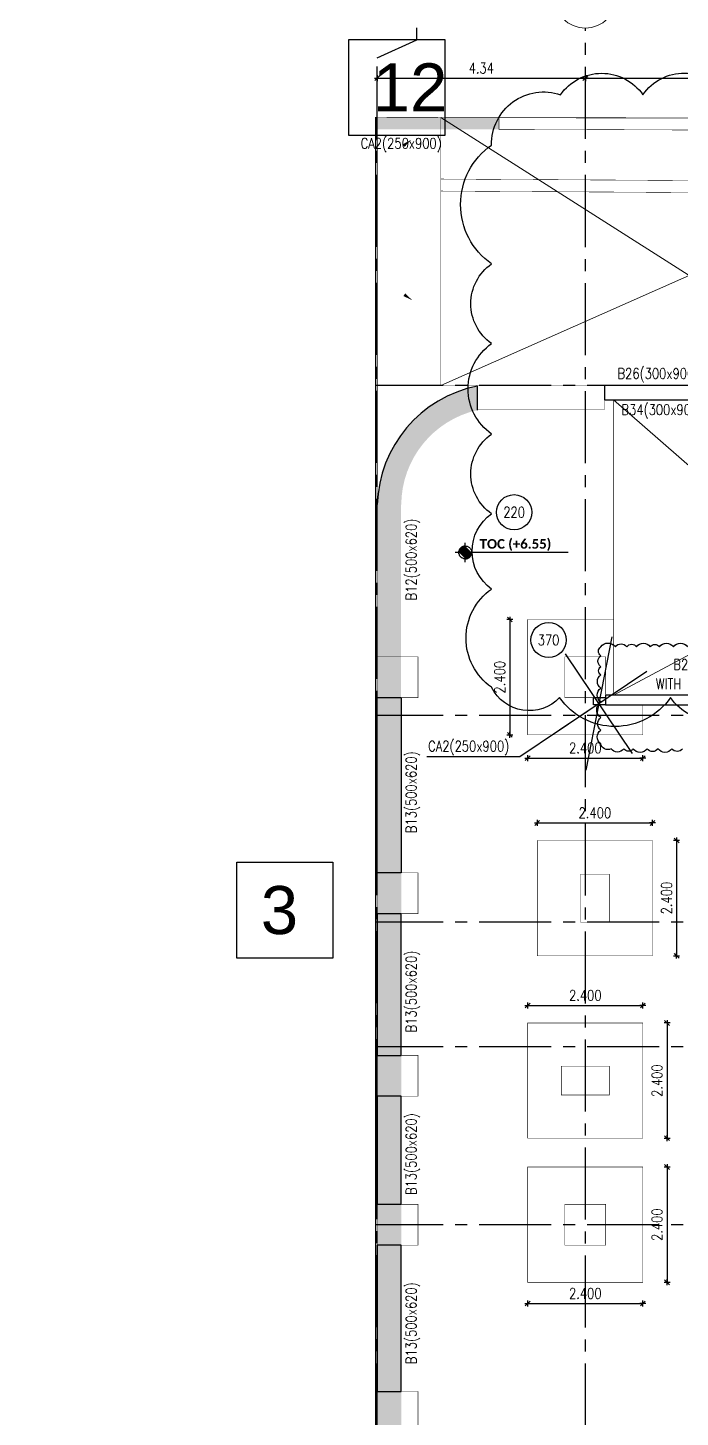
# Model space of a CAD drawing. Header units: inches. Extents: x 16 to 269, y 163 to 682.
# Drawn here: x 90.27 to 103.86, y 582.18 to 611.12 of the extents above; entities that cross this region are included whole.
import ezdxf
from ezdxf.enums import TextEntityAlignment as Align

# ---------------------------------------------------------------- set-up
doc = ezdxf.new("R2010")
doc.units = ezdxf.units.IN
doc.header["$MEASUREMENT"] = 0
for name, pattern in [('CENTER2', [1.125, 0.75, -0.125, 0.125, -0.125]), ('Centre', [0.03175, 0.00635, -0.0047625, 0.015875, -0.0047625]), ('ECG_Line-Ptrn-Sold', [9144001, 9144000, -1])]:
    doc.linetypes.add(name, pattern=pattern)
doc.layers.get('Defpoints').update_dxf_attribs({"lineweight": 5})
for name, color, linetype in [('A-ANNO-DIMS', 7, 'Continuous'), ('CDEC-AXES', 8, 'Continuous'), ('CDEC-COLUMNS', 4, 'Continuous'), ('CDEC-FRAMING-PLAN', 7, 'Continuous'), ('CDEC-GRID-CIRCLE', 7, 'Continuous'), ('CDEC-GRID-TEXT', 70, 'Continuous'), ('CDEC-SLAB-EDGES', 7, 'Continuous'), ('CDEC-TEXT-25-SCALE', 70, 'Continuous')]:
    doc.layers.add(name, color=color, linetype=linetype)
for name, color, linetype, lineweight in [('A-FLOR', 250, 'Continuous', 13), ('G-ANNO-DIMS', 111, 'Continuous', 13), ('Grid', 8, 'Centre', 5)]:
    doc.layers.add(name, color=color, linetype=linetype, lineweight=lineweight)
doc.styles.add('Calibri_B_1', font='calibrib.ttf', dxfattribs={"height": 2})
doc.styles.add('CDEC-22-100', font='romans.shx', dxfattribs={"width": 0.8, "height": 0.22})
doc.styles.add('CDEC-30-1000', font='romans.shx', dxfattribs={"width": 0.8, "height": 3000})
doc.styles.get("Standard").update_dxf_attribs({"font": 'arial.ttf'})
doc.dimstyles.new('CDEC-100', dxfattribs={"dimtxt": 0.22, "dimasz": 0.2, "dimexe": 0.1, "dimexo": 0.3, "dimgap": 0.1, "dimtad": 1, "dimdec": 0, "dimzin": 0, "dimdsep": 46, "dimtxsty": 'CDEC-22-100', "dimblk1": 'TICK', "dimblk2": 'TICK', "dimsah": 1, "dimcen": 0, "dimdle": 6.25, "dimclrd": 8, "dimclre": 8, "dimclrt": 70, "dimadec": 3, "dimazin": 0, "dimtfac": 1, "dimtdec": 0, "dimtix": 1, "dimtmove": 1, "dimatfit": 3, "dimldrblk": 'TICK', "dimfxl": 1, "dimtolj": 1, "dimtzin": 0, "dimarcsym": 0})

# ---------------------------------------------------------------- blocks, each defined once
blk = doc.blocks.new('TICK')
at = {"color": 8}
for p, q in [((0, -6.25), (0, 6.25)), ((6, 0), (-6.25, 0))]:
    blk.add_line(p, q, dxfattribs=at)
at = {"color": 7}
blk.add_line((-5, -5), (5, 5), dxfattribs=at)
blk = doc.blocks.new('*D97')
at = {"layer": 'A-ANNO-DIMS', "color": 8, "lineweight": -2, "transparency": 16777216}
blk.add_line((97.55709299756366, 610.0661841302806), (101.8725004667186, 610.0661841302806), dxfattribs=at)
at = {"layer": 'Defpoints', "color": 0, "transparency": 16777216}
for p in [(97.54709299756365, 610.2783161534037), (101.8825004667186, 610.2783161534037), (101.8825004667186, 610.0661841302806)]:
    blk.add_point(p, dxfattribs=at)
at = {"layer": 'A-ANNO-DIMS', "color": 8, "lineweight": -2, "transparency": 16777216, "xscale": 0.01, "yscale": 0.01, "zscale": 0.01, "rotation": 180}
blk.add_blockref('TICK', (97.54709299756365, 610.0661841302806), dxfattribs=at)
at = {"layer": 'A-ANNO-DIMS', "color": 8, "lineweight": -2, "transparency": 16777216, "xscale": 0.01, "yscale": 0.01, "zscale": 0.01}
blk.add_blockref('TICK', (101.8825004667186, 610.0661841302806), dxfattribs=at)
at = {"layer": 'A-ANNO-DIMS', "color": 70, "transparency": 16777216, "insert": (99.71479673214111, 610.2761841302806), "char_height": 0.22, "width": 3.18869685268199, "attachment_point": 5, "style": 'CDEC-22-100'}
blk.add_mtext('\\A1;4.34', dxfattribs=at)
blk = doc.blocks.new('*D98')
at = {"layer": 'A-ANNO-DIMS', "color": 8, "lineweight": -2, "transparency": 16777216}
blk.add_line((101.8925004667186, 610.0661841302806), (106.7681143864229, 610.0661841302806), dxfattribs=at)
at = {"layer": 'Defpoints', "color": 0, "transparency": 16777216}
for p in [(106.7781143864229, 610.6987498776184), (101.8825004667186, 610.2783161534037), (106.7781143864229, 610.0661841302806)]:
    blk.add_point(p, dxfattribs=at)
at = {"layer": 'A-ANNO-DIMS', "color": 8, "lineweight": -2, "transparency": 16777216, "xscale": 0.01, "yscale": 0.01, "zscale": 0.01, "rotation": 180}
blk.add_blockref('TICK', (101.8825004667186, 610.0661841302806), dxfattribs=at)
at = {"layer": 'A-ANNO-DIMS', "color": 8, "lineweight": -2, "transparency": 16777216, "xscale": 0.01, "yscale": 0.01, "zscale": 0.01}
blk.add_blockref('TICK', (106.7781143864229, 610.0661841302806), dxfattribs=at)
at = {"layer": 'A-ANNO-DIMS', "color": 70, "transparency": 16777216, "insert": (104.3303074265708, 610.2761841302806), "char_height": 0.22, "attachment_point": 5, "style": 'CDEC-22-100'}
blk.add_mtext('\\A1;4.90', dxfattribs=at)
blk = doc.blocks.new('SC-GRID-CIRCLe')
at = {"layer": 'CDEC-GRID-CIRCLE'}
blk.add_circle((9.183764859699295e-13, 5000.000000000066), 5000.000000000066, dxfattribs=at)
at = {"layer": 'CDEC-GRID-TEXT', "style": 'CDEC-30-1000', "width": 0.8}
blk.add_attdef('F', text='', height=3000, dxfattribs=at).set_placement((9.183764859699295e-13, 5000.000000000066), align=Align.MIDDLE)
blk = doc.blocks.new('*D103')
at = {"layer": 'A-ANNO-DIMS', "color": 8, "lineweight": -2, "transparency": 16777216}
blk.add_line((100.6900697635882, 595.9088570589597), (103.0700697635883, 595.9088570589597), dxfattribs=at)
at = {"layer": 'Defpoints', "color": 0, "transparency": 16777216}
for p in [(100.6800697635882, 598.7936941977998), (103.0800697635883, 596.9186941977998), (103.0800697635883, 595.9088570589597)]:
    blk.add_point(p, dxfattribs=at)
at = {"layer": 'A-ANNO-DIMS', "color": 8, "lineweight": -2, "transparency": 16777216, "xscale": 0.01, "yscale": 0.01, "zscale": 0.01, "rotation": 180}
blk.add_blockref('TICK', (100.6800697635882, 595.9088570589597), dxfattribs=at)
at = {"layer": 'A-ANNO-DIMS', "color": 8, "lineweight": -2, "transparency": 16777216, "xscale": 0.01, "yscale": 0.01, "zscale": 0.01}
blk.add_blockref('TICK', (103.0800697635883, 595.9088570589597), dxfattribs=at)
at = {"layer": 'A-ANNO-DIMS', "color": 70, "transparency": 16777216, "insert": (101.8800697635882, 596.1188570589597), "char_height": 0.22, "attachment_point": 5, "style": 'CDEC-22-100'}
blk.add_mtext('\\A1;2.400', dxfattribs=at)
blk = doc.blocks.new('*D104')
at = {"layer": 'A-ANNO-DIMS', "color": 8, "lineweight": -2, "transparency": 16777216}
blk.add_line((100.3088345054286, 598.7836941978001), (100.3088345054286, 596.4036941978), dxfattribs=at)
at = {"layer": 'Defpoints', "color": 0, "transparency": 16777216}
for p in [(102.4714892629862, 598.7936941978), (100.3088345054286, 596.3936941978), (103.0800697635883, 596.3936941978)]:
    blk.add_point(p, dxfattribs=at)
at = {"layer": 'A-ANNO-DIMS', "color": 8, "lineweight": -2, "transparency": 16777216, "xscale": 0.01, "yscale": 0.01, "zscale": 0.01}
for p, rotation in [((100.3088345054286, 598.7936941978), 90), ((100.3088345054286, 596.3936941978), 270)]:
    blk.add_blockref('TICK', p, dxfattribs=dict(at, rotation=rotation))
at = {"layer": 'A-ANNO-DIMS', "color": 70, "transparency": 16777216, "insert": (100.0988345054287, 597.5936941977999), "char_height": 0.22, "attachment_point": 5, "rotation": 90, "style": 'CDEC-22-100'}
blk.add_mtext('\\A1;2.400', dxfattribs=at)
blk = doc.blocks.new('*D105')
at = {"layer": 'A-ANNO-DIMS', "color": 8, "lineweight": -2, "transparency": 16777216}
blk.add_line((100.890273498166, 594.5585339822737), (103.2702734981658, 594.5585339822737), dxfattribs=at)
at = {"layer": 'Defpoints', "color": 0, "transparency": 16777216}
for p in [(103.2802734981659, 594.5585339822737), (100.880273498166, 594.1936941978001), (103.2802734981659, 594.1936941978001)]:
    blk.add_point(p, dxfattribs=at)
at = {"layer": 'A-ANNO-DIMS', "color": 8, "lineweight": -2, "transparency": 16777216, "xscale": 0.01, "yscale": 0.01, "zscale": 0.01, "rotation": 180}
blk.add_blockref('TICK', (100.880273498166, 594.5585339822737), dxfattribs=at)
at = {"layer": 'A-ANNO-DIMS', "color": 8, "lineweight": -2, "transparency": 16777216, "xscale": 0.01, "yscale": 0.01, "zscale": 0.01}
blk.add_blockref('TICK', (103.2802734981659, 594.5585339822737), dxfattribs=at)
at = {"layer": 'A-ANNO-DIMS', "color": 70, "transparency": 16777216, "insert": (102.0802734981659, 594.7685339822738), "char_height": 0.22, "attachment_point": 5, "style": 'CDEC-22-100'}
blk.add_mtext('\\A1;2.400', dxfattribs=at)
blk = doc.blocks.new('*D106')
at = {"layer": 'A-ANNO-DIMS', "color": 8, "lineweight": -2, "transparency": 16777216}
blk.add_line((103.7840410206087, 594.1836941978004), (103.7840410206087, 591.8036941978003), dxfattribs=at)
at = {"layer": 'Defpoints', "color": 0, "transparency": 16777216}
for p in [(103.2802734981659, 594.1936941978004), (103.2802734981659, 591.7936941978003), (103.7840410206087, 591.7936941978003)]:
    blk.add_point(p, dxfattribs=at)
at = {"layer": 'A-ANNO-DIMS', "color": 8, "lineweight": -2, "transparency": 16777216, "xscale": 0.01, "yscale": 0.01, "zscale": 0.01}
for p, rotation in [((103.7840410206087, 594.1936941978004), 90), ((103.7840410206087, 591.7936941978003), 270)]:
    blk.add_blockref('TICK', p, dxfattribs=dict(at, rotation=rotation))
at = {"layer": 'A-ANNO-DIMS', "color": 70, "transparency": 16777216, "insert": (103.5740410206089, 592.9936941978002), "char_height": 0.22, "attachment_point": 5, "rotation": 90, "style": 'CDEC-22-100'}
blk.add_mtext('\\A1;2.400', dxfattribs=at)
blk = doc.blocks.new('*D107')
at = {"layer": 'A-ANNO-DIMS', "color": 8, "lineweight": -2, "transparency": 16777216}
blk.add_line((100.6902734981657, 590.7585339822738), (103.0702734981658, 590.7585339822738), dxfattribs=at)
at = {"layer": 'Defpoints', "color": 0, "transparency": 16777216}
for p in [(103.0802734981658, 590.7585339822738), (100.6802734981657, 590.3936941978), (103.0802734981658, 590.3936941978)]:
    blk.add_point(p, dxfattribs=at)
at = {"layer": 'A-ANNO-DIMS', "color": 8, "lineweight": -2, "transparency": 16777216, "xscale": 0.01, "yscale": 0.01, "zscale": 0.01, "rotation": 180}
blk.add_blockref('TICK', (100.6802734981657, 590.7585339822738), dxfattribs=at)
at = {"layer": 'A-ANNO-DIMS', "color": 8, "lineweight": -2, "transparency": 16777216, "xscale": 0.01, "yscale": 0.01, "zscale": 0.01}
blk.add_blockref('TICK', (103.0802734981658, 590.7585339822738), dxfattribs=at)
at = {"layer": 'A-ANNO-DIMS', "color": 70, "transparency": 16777216, "insert": (101.8802734981658, 590.9685339822738), "char_height": 0.22, "attachment_point": 5, "style": 'CDEC-22-100'}
blk.add_mtext('\\A1;2.400', dxfattribs=at)
blk = doc.blocks.new('*D108')
at = {"layer": 'A-ANNO-DIMS', "color": 8, "lineweight": -2, "transparency": 16777216}
blk.add_line((103.5840410206085, 590.3836941978002), (103.5840410206085, 588.0036941978001), dxfattribs=at)
at = {"layer": 'Defpoints', "color": 0, "transparency": 16777216}
for p in [(103.0802734981659, 590.3936941978002), (103.0802734981659, 587.9936941978001), (103.5840410206085, 587.9936941978001)]:
    blk.add_point(p, dxfattribs=at)
at = {"layer": 'A-ANNO-DIMS', "color": 8, "lineweight": -2, "transparency": 16777216, "xscale": 0.01, "yscale": 0.01, "zscale": 0.01}
for p, rotation in [((103.5840410206085, 590.3936941978002), 90), ((103.5840410206085, 587.9936941978001), 270)]:
    blk.add_blockref('TICK', p, dxfattribs=dict(at, rotation=rotation))
at = {"layer": 'A-ANNO-DIMS', "color": 70, "transparency": 16777216, "insert": (103.3740410206086, 589.1936941978), "char_height": 0.22, "attachment_point": 5, "rotation": 90, "style": 'CDEC-22-100'}
blk.add_mtext('\\A1;2.400', dxfattribs=at)
blk = doc.blocks.new('*D109')
at = {"layer": 'A-ANNO-DIMS', "color": 8, "lineweight": -2, "transparency": 16777216}
blk.add_line((103.5838372860309, 587.3836941978), (103.5838372860309, 585.0036941978001), dxfattribs=at)
at = {"layer": 'Defpoints', "color": 0, "transparency": 16777216}
for p in [(103.0800697635883, 587.3936941978), (103.0800697635883, 584.9936941978001), (103.5838372860309, 584.9936941978001)]:
    blk.add_point(p, dxfattribs=at)
at = {"layer": 'A-ANNO-DIMS', "color": 8, "lineweight": -2, "transparency": 16777216, "xscale": 0.01, "yscale": 0.01, "zscale": 0.01}
for p, rotation in [((103.5838372860309, 587.3936941978), 90), ((103.5838372860309, 584.9936941978001), 270)]:
    blk.add_blockref('TICK', p, dxfattribs=dict(at, rotation=rotation))
at = {"layer": 'A-ANNO-DIMS', "color": 70, "transparency": 16777216, "insert": (103.373837286031, 586.1936941977999), "char_height": 0.22, "attachment_point": 5, "rotation": 90, "style": 'CDEC-22-100'}
blk.add_mtext('\\A1;2.400', dxfattribs=at)
blk = doc.blocks.new('*D114')
at = {"layer": 'A-ANNO-DIMS', "color": 8, "lineweight": -2, "transparency": 16777216}
blk.add_line((100.6900697635882, 584.5528852765888), (103.0700697635883, 584.5528852765888), dxfattribs=at)
at = {"layer": 'Defpoints', "color": 0, "transparency": 16777216}
for p in [(100.6800697635882, 584.9936941977999), (103.0800697635883, 584.9936941977999), (103.0800697635883, 584.5528852765888)]:
    blk.add_point(p, dxfattribs=at)
at = {"layer": 'A-ANNO-DIMS', "color": 8, "lineweight": -2, "transparency": 16777216, "xscale": 0.01, "yscale": 0.01, "zscale": 0.01, "rotation": 180}
blk.add_blockref('TICK', (100.6800697635882, 584.5528852765888), dxfattribs=at)
at = {"layer": 'A-ANNO-DIMS', "color": 8, "lineweight": -2, "transparency": 16777216, "xscale": 0.01, "yscale": 0.01, "zscale": 0.01}
blk.add_blockref('TICK', (103.0800697635883, 584.5528852765888), dxfattribs=at)
at = {"layer": 'A-ANNO-DIMS', "color": 70, "transparency": 16777216, "insert": (101.8800697635882, 584.7628852765888), "char_height": 0.22, "attachment_point": 5, "style": 'CDEC-22-100'}
blk.add_mtext('\\A1;2.400', dxfattribs=at)
blk = doc.blocks.new('Spot Elevations - ECG_G-Spot-Elev-R-1281767-MEZZANINE FLOOR FRAMING PLAN - PART 5')
at = {"layer": 'G-ANNO-DIMS', "linetype": 'ECG_Line-Ptrn-Sold', "lineweight": 25}
h = blk.add_hatch(color=256, dxfattribs=at)
h.dxf.hatch_style = 1
edge = h.paths.add_edge_path(flags=17)
edge.add_arc((5.240252676230739e-14, -0.02244322655055253), 2.000000000000052, 90.00000000000377, 180.0000000000012)
edge.add_line((-2, -0.02244322655059161), (0, -0.02244322655051345))
edge.add_line((0, -0.02244322655051345), (-7.815970093361308e-14, 1.977556773449487))
edge = h.paths.add_edge_path()
edge.add_line((-2, -0.0224432265505925), (2.000000000000105, -0.02244322655043618))
edge.add_line((-1.172395514004165e-13, 1.977556773449499), (3.996802888651379e-14, -2.022443226550604))
h = blk.add_hatch(color=256, dxfattribs=at)
h.dxf.hatch_style = 1
edge = h.paths.add_edge_path()
edge.add_arc((-5.240252676230739e-14, -0.02244322655055342), 2.000000000000052, 270.0000000000015, 359.9999999999989)
edge.add_line((2, -0.0224432265505925), (0, -0.0224432265505925))
edge.add_line((0, -0.0224432265505925), (0, -2.022443226550592))
edge = h.paths.add_edge_path()
edge.add_line((2, -0.02244322655059161), (-2.000000000000105, -0.02244322655059161))
edge.add_line((3.907985046680551e-14, -2.022443226550605), (3.819167204710538e-14, 1.977556773449498))
for p, q in [((32.1910638656924, 0), (-3.14289982153723, 3.381261310739599e-16)), ((-2, 0), (0, 0)), ((3.866745716274817e-14, -3.036210055368756), (3.91634362855322e-14, 2.99132360226757)), ((3.907985046680551e-14, -2.022443226550605), (3.819167204710538e-14, 1.977556773449499)), ((0, 0), (0, -2)), ((2, 0), (0, 0)), ((2, -0.02244322655059161), (-2.000000000000105, -0.02244322655059161)), ((-2, -0.0224432265505925), (0, -0.0224432265505925)), ((0, -0.0224432265505925), (0, -2.022443226550592)), ((2, -0.0224432265505925), (0, -0.0224432265505925))]:
    blk.add_line(p, q, dxfattribs=at)
blk.add_circle((-5.210378698727694e-14, 3.930189507173054e-14), 2.000000000000052, dxfattribs=at)
for start, end in [(89.9999999999974, 180.0000000000011), (270.0000000000015, 359.9999999999989)]:
    blk.add_arc((-5.240252676230739e-14, -0.02244322655055342), 2.000000000000052, start, end, dxfattribs=at)

msp = doc.modelspace()

# ---------------------------------------------------------------- hatches: boundary and pattern name
at = {"true_color": 0x136734}
h = msp.add_hatch(color=116, dxfattribs=at)
h.dxf.hatch_style = 1
h.paths.add_polyline_path([(100.0830640574204, 609.2475047458626), (97.55166375670393, 609.2474838402716), (97.55166375670393, 609.0046290556925), (100.0830640574204, 609.0046499612835)])
h = msp.add_hatch(color=4)
h.dxf.hatch_style = 1
edge = h.paths.add_edge_path()
edge.add_arc((100.1407471779403, 601.1105800943717), 2.59458181928518, 101.2669433022664, 178.2823701949224)
edge.add_line((97.54733114434504, 601.1883495848933), (98.04720239632871, 601.1883495848933))
edge.add_arc((100.0774661343071, 601.1739071460452), 2.030315106033948, 102.6216807009028, 179.5924288953277, ccw=False)
edge.add_line((99.63381687973293, 603.155157955182), (99.63381687973293, 603.655157955182))
h = msp.add_hatch(color=4)
h.dxf.hatch_style = 1
h.paths.add_polyline_path([(97.54688926298772, 581.8686941976077), (98.0467347234549, 581.8686941976077), (98.04476912271122, 601.1846228248442), (97.54587446569786, 601.1846228248442)])

# ---------------------------------------------------------------- linework, layer by layer
at = {"color": 6}
msp.add_line((99.63381687973293, 603.155157955182), (99.63381687973293, 603.655157955182), dxfattribs=at)
at = {"color": 14}
msp.add_lwpolyline([(105.5309456049262, 597.1686941977998, -0.52056705), (103.6556849259911, 597.1686941977998, -0.52056705), (101.3454337586581, 597.1686941977998, -0.52056705), (99.92883450542857, 597.3829227082756, -0.52056705), (99.92883450542857, 599.4301450152715, -0.52056705), (99.92883450542857, 600.9966804523474, -0.52056705), (99.92883450542857, 602.6574163553393, -0.52056705), (99.92883450542857, 604.5391876496292, -0.52056705), (99.92883450542857, 606.1995573305073, -0.52056705), (99.92883450542857, 608.6748932884325, -0.52056705), (101.36504635757, 609.7225218855235, -0.52056705), (103.0799424420452, 609.7225218855235, -0.52056705), (104.8156724956561, 609.7225218855235, -0.52056705)], format="xyb", dxfattribs=at)
at = {"color": 6}
msp.add_arc((100.1407471779403, 601.1105800943717), 2.59458181928518, 101.2669433022651, 178.2823701949197, dxfattribs=at)
at = {"layer": 'A-FLOR', "color": 251, "lineweight": 0, "ltscale": 22, "true_color": 0x636466}
for p, q in [((98.87148926298624, 609.249672175169), (107.6442983648838, 603.6686941978012)), ((98.87120297504094, 603.6688184301843), (110.8430316458249, 608.9766869961195)), ((109.5129730335157, 597.2186941977998), (102.4714892629862, 603.368694241904)), ((102.4714892629862, 597.2186941978), (112.8930215002857, 602.8186941978001))]:
    msp.add_line(p, q, dxfattribs=at)
at = {"layer": 'CDEC-AXES', "color": 251, "linetype": 'CENTER2', "ltscale": 2}
for p, q in [((101.8825004667186, 572.8007979581976), (101.8825004667188, 611.1110675949251)), ((134.9179368893172, 603.6686941978007), (97.51588470189955, 603.6686941978007)), ((134.9179368893172, 596.7936941978007), (97.51588470189955, 596.7936941978007)), ((134.9179368893172, 592.4936941978008), (97.51588470189955, 592.4936941978008)), ((134.9179368893172, 589.8936941978009), (97.51588470189932, 589.8936941978009)), ((134.9183443584723, 586.1936941978006), (97.51588470189932, 586.1936941978006))]:
    msp.add_line(p, q, dxfattribs=at)
msp.add_lwpolyline([(97.5468892629861, 572.8067028239086), (97.5468892629861, 610.493093309097), (98.37254584839644, 610.8647892074134), (98.37254584839644, 611.1150093517647)], dxfattribs=at)
at = {"layer": 'CDEC-COLUMNS', "const_width": 0.01}
for points in [[(106.7762483081845, 608.9770396773881), (101.8820109356012, 608.9962068027978), (100.0827108032159, 609.0026070097786), (100.0834173116248, 609.2495476973675), (101.8825004667186, 609.2462068027978), (106.7770957135338, 609.2270382758581)], [(97.51588470189955, 597.1686941978), (97.51588470189955, 598.0186941978)], [(97.51588470189955, 592.6686941978), (97.51588470189955, 593.5186941978)], [(97.51588470189932, 588.8686941977999), (97.51588470189955, 588.8686941977999), (97.51588470189955, 589.7186941977998)], [(97.51588470189932, 585.7686941978), (97.51588470189955, 585.7686941978), (97.51588470189955, 586.6186941977999)], [(97.51588470129519, 581.8686941977999), (97.51588470189955, 581.8686941977999), (97.51588470189955, 582.7186941978)]]:
    msp.add_lwpolyline(points, dxfattribs=at)
for points in [[(98.87164415222998, 607.9661731687804), (107.4809466895579, 607.9160159101914), (117.5687652404638, 608.1866688327407), (117.575525936172, 607.9346831126627), (110.0802574878174, 607.7358988591286), (107.4794894469267, 607.6658857602683), (98.871618488465, 607.7161912924373)], [(99.632449511081, 603.1686941978), (102.2800697635883, 603.1686941978), (102.2800697635883, 603.6686941977998), (99.632449511081, 603.6686941977998)], [(98.39588470189966, 597.1686941978), (97.5458847018993, 597.1686941978), (97.5458847018993, 598.0186941978), (98.39588470189966, 598.0186941978)], [(102.3050697635884, 597.1686941977998), (101.455069763588, 597.1686941977998), (101.455069763588, 598.0186941977997), (102.3050697635884, 598.0186941977997)], [(98.39588470189966, 592.6686941978), (97.5458847018993, 592.6686941978), (97.5458847018993, 593.5186941978), (98.39588470189966, 593.5186941978)], [(101.7802734981659, 593.4936941978001), (101.7802734981659, 592.4936941978001), (102.3802734981658, 592.4936941978001), (102.3802734981658, 593.4936941978001)], [(98.39588470189966, 588.8686941977999), (97.5458847018993, 588.8686941977999), (97.5458847018993, 589.7186941977998), (98.39588470189966, 589.7186941977998)], [(101.3802734981658, 588.8936941978), (102.3802734981658, 588.8936941978), (102.3802734981658, 589.4936941977999), (101.3802734981658, 589.4936941977999)], [(98.39588470189966, 585.7686941978), (97.5458847018993, 585.7686941978), (97.5458847018993, 586.6186941977999), (98.39588470189966, 586.6186941977999)], [(102.3050697635884, 585.7686941978), (101.455069763588, 585.7686941978), (101.455069763588, 586.6186941977999), (102.3050697635884, 586.6186941977999)], [(98.39588470189966, 581.8686941978001), (97.54688926298587, 581.8686941978001), (97.5458847018993, 582.7186941978), (98.39588470189966, 582.7186941978)]]:
    msp.add_lwpolyline(points, close=True, dxfattribs=at)
at = {"layer": 'CDEC-FRAMING-PLAN', "color": 1}
msp.add_lwpolyline([(103.9073600729053, 596.1040416057806, -0.52056705), (103.6854040399047, 596.1040416057806, -0.52056705), (103.3957172615401, 596.1040416057806, -0.52056705), (103.1702465135316, 596.1040416057806, -0.52056705), (102.8804020562016, 596.1040416057806, -0.52056705), (102.68150275711, 596.1040416057806, -0.52056705), (102.4184077733356, 596.1040416057806, -0.52056705), (102.2036754034264, 596.208695610374, -0.52056705), (102.2036754034264, 596.4937079703705, -0.52056705), (102.2036754034264, 596.7517063630623, -0.52056705), (102.2036754034264, 597.0777661183038, -0.52056705), (102.2036754034264, 597.3654285022062, -0.52056705), (102.2036754034264, 597.6403087170565, -0.52056705), (102.2036754034264, 597.8126467400675, -0.52056705), (102.2036754034264, 598.0397146234054, -0.52056705), (102.2036754034264, 598.2262256031586, -0.52056705), (102.5081483996319, 598.2262256031586, -0.52056705), (102.7444074407404, 598.2262256031586, -0.52056705), (102.9479608125271, 598.2262256031586, -0.52056705), (103.2330443823788, 598.2262256031586, -0.52056705), (103.4257433376286, 598.2262256031586, -0.52056705), (103.7149418198413, 598.2262256031586, -0.52056705), (104.0120445960084, 598.2262256031586, -0.52056705)], format="xyb", dxfattribs=at)
at = {"layer": 'CDEC-FRAMING-PLAN'}
for points in [[(98.07532028839552, 608.6891978182109), (98.25439034076618, 608.7843031674565), (98.1158447288197, 608.6362618741582)], [(98.1294693827013, 605.5847116785314), (98.2760036215571, 605.4445730758766), (98.09193979475145, 605.5296120009214)]]:
    msp.add_solid(points, dxfattribs=at)
at = {"layer": 'CDEC-SLAB-EDGES'}
for p, q in [((97.51588470189955, 607.9729001831515), (97.51588470189955, 609.253553296413)), ((97.51588470189932, 581.8686941978001), (97.51588470189955, 607.9729001831515))]:
    msp.add_line(p, q, dxfattribs=at)
at = {"layer": 'CDEC-SLAB-EDGES', "const_width": 0.01}
for points in [[(97.5468892629861, 598.0186941978), (97.54845550063425, 609.2534600456063), (101.8814817938299, 609.2410545101873), (106.7770957135338, 609.2270382758581), (110.3808620838013, 609.216720625255), (117.5981467714249, 609.1960574040411), (128.370409956229, 609.3128301181187), (128.6153700340577, 607.1281551859859), (128.7522606018302, 598.2752375328134), (128.8207529495951, 587.9393675260312), (128.835753928976, 572.9818107408403), (119.9971573651056, 573.7754925272984), (110.4083010496882, 574.8424787325762), (104.2570946224963, 575.204417246742), (101.8328981415105, 575.6673550631181), (97.42967219566304, 576.0375668283659), (97.60882260549698, 577.716962946341), (97.57060652026263, 577.7210396740027), (97.5458847018993, 581.8686941978001)], [(102.4714892629862, 598.7936941977998), (100.6800697635882, 598.7936941977998), (100.6800697635882, 596.3936941977997), (103.0800697635883, 596.3936941977997), (103.0800697635883, 597.0186941978)]]:
    msp.add_lwpolyline(points, dxfattribs=at)
at = {"layer": 'CDEC-SLAB-EDGES'}
for points in [[(97.51588470189955, 598.0186941978), (97.51969600645822, 609.0041139637144), (97.51588470189955, 609.0041139637144)], [(97.51588470189955, 593.5186941978), (97.51588470189955, 597.1686941978)], [(97.51588470189932, 589.7186941977998), (97.51588470189955, 589.7186941977998), (97.51588470189955, 592.6686941978)], [(97.51588470189932, 588.8686941977999), (97.51588470189955, 588.8686941977999), (97.51588470189955, 586.6186941977999)], [(97.51588470189932, 582.7186941978), (97.51588470189955, 582.7186941978), (97.51588470189955, 585.7686941978)]]:
    msp.add_lwpolyline(points, dxfattribs=at)
at = {"layer": 'CDEC-SLAB-EDGES', "const_width": 0.01}
for points in [[(98.87177556368539, 609.2462068027978), (110.0418057277873, 609.2176913499513), (110.8094135067711, 609.2154936745058), (111.5770108911684, 609.21329602882), (112.3446221350142, 609.2110983434543), (113.1122333788597, 609.2089006580886), (113.8798446227054, 609.206702972723), (113.8798446227054, 609.206702972723), (114.6474524016892, 609.2045052972771), (115.4150601806728, 609.2023076218316), (116.4699967445804, 609.1992873186939), (116.8725004667188, 609.198134943), (116.8725004667188, 603.6686941977998), (98.87120296228687, 603.6686941977998)], [(103.2802734981659, 594.1936941978001), (100.880273498166, 594.1936941978001), (100.880273498166, 591.7936941978), (103.2802734981659, 591.7936941978)], [(103.0802734981658, 590.3936941978), (100.6802734981657, 590.3936941978), (100.6802734981657, 587.9936941977999), (103.0802734981658, 587.9936941977999)], [(103.0800697635883, 587.3936941977997), (100.6800697635882, 587.3936941977997), (100.6800697635882, 584.9936941977999), (103.0800697635883, 584.9936941977999)]]:
    msp.add_lwpolyline(points, close=True, dxfattribs=at)
at = {"layer": 'CDEC-SLAB-EDGES'}
for points in [[(106.3506836832924, 603.6686942419042), (102.2800697635881, 603.668694241904), (102.2800697635881, 603.368694241904), (106.3506836832924, 603.368694241904)], [(97.5468892629861, 593.5186941978), (97.54588470189952, 597.1686941978), (98.04588470189952, 597.1686941978), (98.04588470189952, 593.5186941978)], [(102.3050697635882, 597.1686941977998), (102.3050697635882, 597.0186941978), (102.0550697635882, 597.0186941978), (102.0550697635882, 597.1686941977998)], [(106.3506836832924, 597.2186941978), (102.3050697635882, 597.2186941978), (102.3050697635882, 597.0186941978), (106.3506836832924, 597.0186941978)], [(97.54588470189952, 592.6686941978), (97.54588470189952, 589.7186941977998), (98.04588470189952, 589.7186941977998), (98.04588470189952, 592.6686941978)], [(97.5468892629861, 588.8686941977999), (97.5468892629861, 586.6186941977999), (98.0468892629861, 586.6186941977999), (98.0468892629861, 588.8686941977999)], [(97.5468892629861, 585.7686941978), (97.5468892629861, 582.7186941978), (98.0468892629861, 582.7186941978), (98.0468892629861, 585.7686941978)]]:
    msp.add_lwpolyline(points, close=True, dxfattribs=at)
msp.add_lwpolyline([(102.4714892629862, 603.368694241904, 0.01, 0.01, 0), (102.4714892629862, 597.2186941977998, 0.01, 0.01, 0), (116.8719988094991, 597.2186941977998, 0.01, 0.01, 0), (116.8730021239383, 602.8186941978001, 0.01, 0.01, 0), (106.3756836832923, 602.8186941978001, 0.01, 0.01, 0), (106.3506836832924, 602.8186941978001, 0.01, 0.01, 0), (106.3506836832924, 603.368694241904, 0.01, 0.01, 0), (102.4714892629862, 603.368694241904, 0.01, 0.01, 0)], format="xyseb", close=True, dxfattribs=at)
at = {"layer": 'Grid', "linetype": 'Continuous'}
msp.add_circle((101.8825004667188, 611.761067594925), 0.6500000000000001, dxfattribs=at)

# ---------------------------------------------------------------- block references
at = {"color": 170, "lineweight": 5, "xscale": 0.06666666699999996, "yscale": 0.06666666699999996, "zscale": 0.06666666699999996}
msp.add_blockref('Spot Elevations - ECG_G-Spot-Elev-R-1281767-MEZZANINE FLOOR FRAMING PLAN - PART 5', (99.3805438044588, 600.1920557703986), dxfattribs=at)
at = {"layer": 'CDEC-TEXT-25-SCALE', "xscale": 7.333333333011901e-05, "yscale": 7.333333333011901e-05, "zscale": 7.333333333011901e-05}
for p, values in [((100.3983606414961, 600.661484892559), {'F': '220'}), ((101.1155259407154, 598.0012563770044), {'F': '370'})]:
    msp.add_blockref('SC-GRID-CIRCLe', p, dxfattribs=at).add_auto_attribs(values)

# ---------------------------------------------------------------- texts
at = {"color": 0, "insert": (41.13093984538801, 614.2975300372711), "char_height": 0.9417182530733061, "attachment_point": 1}
msp.add_mtext_dynamic_manual_height_columns('\\pxi-3,l4,t4;NOTE:-^IStirrups closures {\\H0.77699x;IS }located at the bottom of the beam in Zone 1K near the columns and at the top of the beam in zone 2K at the midspan region and staggerd .\\PNOTE:-^I\\P\\pi0,l0,tz;{\\C256;Shear Reinforcement will start after 50 mm from the column face, depend on the stirrups congestion zone\\P\\pi-3,l4,t4;NOTE:-^I}', width=50.75929492305849, gutter_width=47.0859126536653, heights=[0], dxfattribs=at)
at = {"color": 116, "true_color": 0x136734, "insert": (97.45449483712474, 610.3750594956441), "char_height": 1, "attachment_point": 1, "bg_fill": 16, "box_fill_scale": 1.5, "bg_fill_color": 256, "bg_fill_transparency": 0}
msp.add_mtext_dynamic_manual_height_columns('12', width=1, gutter_width=12.5, heights=[0], dxfattribs=at)
at = {"color": 4, "insert": (95.12211945630344, 593.2453357361599), "char_height": 1, "attachment_point": 1, "bg_fill": 16, "box_fill_scale": 1.5, "bg_fill_color": 256, "bg_fill_transparency": 0}
msp.add_mtext_dynamic_manual_height_columns('3', width=1, gutter_width=12.5, heights=[0], dxfattribs=at)
at = {"layer": 'CDEC-TEXT-25-SCALE', "style": 'CDEC-22-100', "width": 0.8}
for s, rotation, p in [('CA2(250x900)', 359.9999958987182, (97.20200479442327, 608.6002954679336)), ('B26(300x900) WITH RAMP', 359.9999958987182, (102.5518783343528, 603.8066626998511)), ('B34(300x900) WITH RAMP', 359.9999958987182, (102.6343971250786, 603.0539490743649)), ('B12(500x620)', 89.9999958987182, (98.36330540009573, 599.1912423637916)), ('B26(200x900)', 359.9999958987182, (103.7144082663397, 597.7491110803162)), ('WITH RAMP & SLAB', 359.9999958987182, (103.3522997548387, 597.3434796992065)), ('CA2(250x900)', 359.9999958987182, (98.60755324671146, 596.046852844971)), ('B13(500x620)', 89.9999958987182, (98.36330540009573, 594.3456867918587)), ('B13(500x620)', 89.9999958987182, (98.36330540009573, 590.1956867918586)), ('B13(500x620)', 89.9999958987182, (98.3643099611823, 586.8103615934165)), ('B13(500x620)', 89.9999958987182, (98.3643099611823, 583.2895098037047))]:
    msp.add_text(s, height=0.22, rotation=rotation, dxfattribs=at).set_placement(p)
at = {"layer": 'G-ANNO-DIMS', "style": 'Calibri_B_1'}
msp.add_text('TOC (+6.55) ', height=0.200000001, dxfattribs=at).set_placement((99.68124191073281, 600.2692589461183))

# ---------------------------------------------------------------- dimensions: what is measured, and where the dimension line sits
at = {"layer": 'A-ANNO-DIMS'}
for base, p1, p2, override, picture, middle in [((106.7781143864229, 610.0661841302806), (101.8825004667186, 610.2783161534037), (106.7781143864229, 610.6987498776184), {"dimasz": 0.01, "dimexe": 0.01, "dimexo": 0.01, "dimdec": 2, "dimse1": 1, "dimse2": 1}, '*D98', (104.3303074265708, 610.2761841302806)), ((101.8825004667186, 610.0661841302806), (97.54709299756365, 610.2783161534037), (101.8825004667186, 610.2783161534037), {"dimasz": 0.01, "dimexe": 0.01, "dimexo": 0.01, "dimdec": 2, "dimse1": 1, "dimse2": 1}, '*D97', (99.71479673214111, 610.2761841302806)), ((103.0800697635883, 595.9088570589597), (100.6800697635882, 598.7936941977998), (103.0800697635883, 596.9186941977998), {"dimasz": 0.01, "dimexe": 0.01, "dimexo": 0.01, "dimdec": 3, "dimrnd": 0.005, "dimse1": 1, "dimse2": 1}, '*D103', (101.8800697635882, 596.1188570589597)), ((103.2802734981659, 594.5585339822737), (100.880273498166, 594.1936941978001), (103.2802734981659, 594.1936941978001), {"dimasz": 0.01, "dimexe": 0.01, "dimexo": 0.01, "dimdec": 3, "dimrnd": 0.005, "dimse1": 1, "dimse2": 1}, '*D105', (102.0802734981659, 594.7685339822738)), ((103.0802734981658, 590.7585339822738), (100.6802734981657, 590.3936941978), (103.0802734981658, 590.3936941978), {"dimasz": 0.01, "dimexe": 0.01, "dimexo": 0.01, "dimdec": 3, "dimrnd": 0.005, "dimse1": 1, "dimse2": 1}, '*D107', (101.8802734981658, 590.9685339822738)), ((103.0800697635883, 584.5528852765888), (100.6800697635882, 584.9936941977999), (103.0800697635883, 584.9936941977999), {"dimasz": 0.01, "dimexe": 0.01, "dimexo": 0.01, "dimdec": 3, "dimrnd": 0.005, "dimse1": 1, "dimse2": 1}, '*D114', (101.8800697635882, 584.7628852765888))]:
    dim = msp.add_linear_dim(base=base, p1=p1, p2=p2, dimstyle='CDEC-100', override=override, dxfattribs=at)
    dim.commit()
    dim.dimension.update_dxf_attribs({"geometry": picture, "text_midpoint": middle})
for base, p1, p2, picture, middle in [((100.3088345054286, 596.3936941978), (102.4714892629862, 598.7936941977998), (103.0800697635883, 596.3936941977997), '*D104', (100.0988345054287, 597.5936941977999)), ((103.7840410206087, 591.7936941978003), (103.2802734981659, 594.1936941978001), (103.2802734981659, 591.7936941978), '*D106', (103.5740410206089, 592.9936941978002)), ((103.5840410206085, 587.9936941978001), (103.0802734981658, 590.3936941978), (103.0802734981658, 587.9936941977999), '*D108', (103.3740410206086, 589.1936941978)), ((103.5838372860309, 584.9936941978001), (103.0800697635883, 587.3936941977997), (103.0800697635883, 584.9936941977999), '*D109', (103.373837286031, 586.1936941977999))]:
    dim = msp.add_linear_dim(base=base, p1=p1, p2=p2, angle=90, dimstyle='CDEC-100', override={"dimasz": 0.01, "dimexe": 0.01, "dimexo": 0.01, "dimdec": 3, "dimrnd": 0.005, "dimse1": 1, "dimse2": 1}, dxfattribs=at)
    dim.commit()
    dim.dimension.update_dxf_attribs({"geometry": picture, "text_midpoint": middle})

# ---------------------------------------------------------------- leaders
at = {"layer": 'CDEC-FRAMING-PLAN'}
msp.add_leader([(102.1674598643561, 597.0436941977998), (100.5187011760527, 595.9341558358701), (98.58303483733135, 595.9341558358701)], dimstyle='CDEC-100', dxfattribs=at)

doc.saveas('drawing.dxf')
